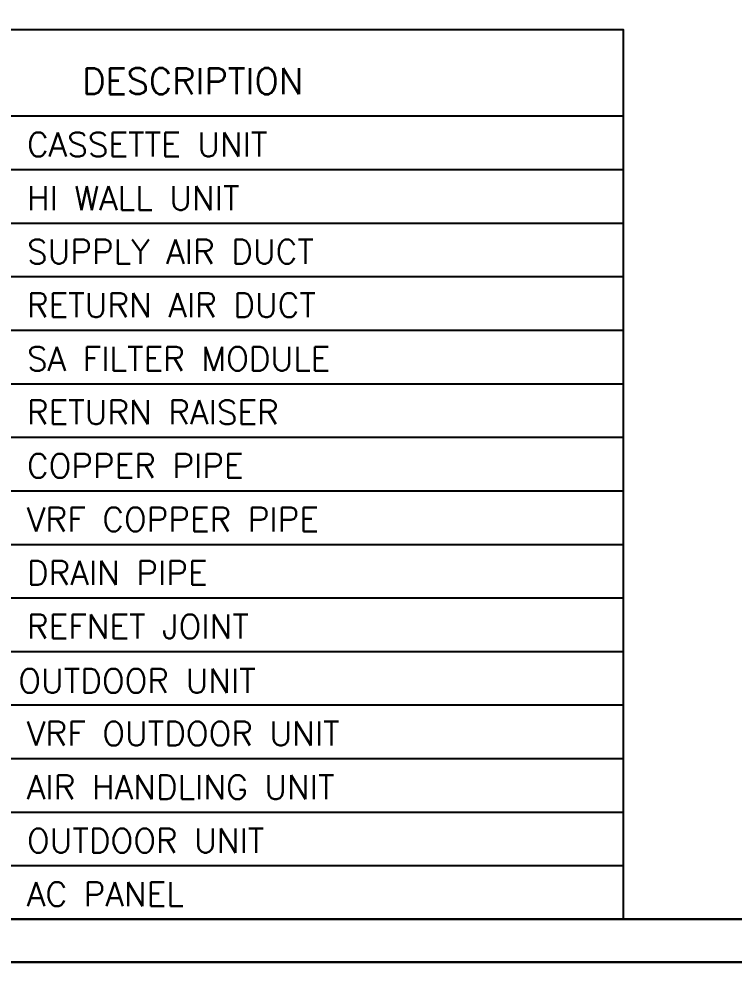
# Model space of a CAD drawing. Header units: millimetres. Extents: x 3552052 to 4144896, y -707811 to -630695.
# Drawn here: x 4027501 to 4031362, y -666235 to -661145 of the extents above; entities that cross this region are included whole.
import ezdxf

# ---------------------------------------------------------------- set-up
doc = ezdxf.new("R2010")
doc.units = ezdxf.units.MM
doc.header["$LTSCALE"] = 6
doc.header["$MEASUREMENT"] = 0
doc.linetypes.add('ACAD_ISO04W100', pattern=[30, 24, -3, 0, -3])
doc.layers.get('0').update_dxf_attribs({"linetype": 'CONTINUOUS', "lineweight": 0})
doc.layers.add('axes', color=40, linetype='ACAD_ISO04W100', lineweight=0)
doc.layers.add('ELE-LIGHTING WIRRING', color=7, linetype='CONTINUOUS', lineweight=0)
doc.styles.get("Standard").update_dxf_attribs({"font": 'SIMPLEX'})

msp = doc.modelspace()

# ---------------------------------------------------------------- linework, layer by layer
at = {"color": 7, "lineweight": 30}
for points in [[(4053648.5, -634223.7), (4053648.5, -666235.1), (4008567.3, -666235.1), (4008567.3, -634223.7)], [(4053416.6, -634455.5), (4053416.6, -666003.3), (4008799.1, -666003.3), (4008799.1, -634455.5)]]:
    msp.add_lwpolyline(points, close=True, dxfattribs=at)
at = {"layer": 'axes', "color": 7, "linetype": 'ByBlock', "lineweight": -3}
for p, q in [((4025803.8, -661668.5), (4030763.4, -661668.5)), ((4025803.8, -661957.5), (4030763.4, -661957.5)), ((4025803.8, -662246.5), (4030763.4, -662246.5)), ((4025803.8, -662535.4), (4030763.4, -662535.4)), ((4025803.8, -662824.4), (4030763.4, -662824.4)), ((4025803.8, -663113.4), (4030763.4, -663113.4)), ((4025803.8, -663402.4), (4030763.4, -663402.4)), ((4025803.8, -663691.4), (4030763.4, -663691.4)), ((4025803.8, -663980.4), (4030763.4, -663980.4)), ((4025803.8, -664269.3), (4030763.4, -664269.3)), ((4025803.8, -664558.3), (4030763.4, -664558.3)), ((4025803.8, -664847.3), (4030763.4, -664847.3)), ((4025803.8, -665136.3), (4030763.4, -665136.3)), ((4025803.8, -665425.3), (4030763.4, -665425.3)), ((4025803.8, -665714.3), (4030763.4, -665714.3)), ((4025803.8, -666003.3), (4030763.4, -666003.3))]:
    msp.add_line(p, q, dxfattribs=at)
msp.add_lwpolyline([(4025803.8, -666003.3), (4025803.8, -661202.4), (4030763.4, -661202.4), (4030763.4, -666003.3)], dxfattribs=at)

# ---------------------------------------------------------------- texts
at = {"layer": 'ELE-LIGHTING WIRRING', "color": 7, "lineweight": -3, "attachment_point": 1}
for s, insert, char_height, width in [('{\\C256;DESCRIPTION}', (4027842.4, -661410.6), 139.929, 358.178), ('{\\C256;CASSETTE UNIT}', (4027544.2, -661757.8), 130, 3616.807), ('{\\C256;HI WALL UNIT}', (4027544.2, -662046.7), 130, 3616.807), ('{\\C256;SUPPLY AIR DUCT}', (4027544.2, -662335.7), 130, 3616.807), ('{\\C256;RETURN AIR DUCT}', (4027544.2, -662624.7), 130, 3616.807), ('{\\C256;SA FILTER MODULE}', (4027544.2, -662913.7), 130, 3616.807), ('{\\C256;RETURN RAISER }', (4027544.2, -663202.7), 130, 3616.807), ('{\\C256;COPPER PIPE}', (4027544.2, -663491.7), 130, 3616.807), ('{\\C256;VRF COPPER PIPE}', (4027544.2, -663780.7), 130, 3616.807), ('{\\C256;DRAIN PIPE}', (4027544.2, -664069.6), 130, 3616.807), ('{\\C256;REFNET JOINT}', (4027544.2, -664358.6), 130, 3616.807), ('{\\C256; OUTDOOR UNIT}', (4027408.6, -664652.1), 130, 3616.807), ('{\\C256;VRF OUTDOOR UNIT}', (4027544.2, -664936.6), 130, 3616.807), ('{\\C256;AIR HANDLING UNIT}', (4027544.2, -665225.6), 130, 3616.807), ('{\\C256;OUTDOOR UNIT}', (4027544.2, -665514.6), 130, 3616.807), ('{\\C256;AC PANEL}', (4027544.2, -665803.5), 130, 3616.807)]:
    msp.add_mtext(s, dxfattribs=dict(at, insert=insert, char_height=char_height, width=width))

doc.saveas('drawing.dxf')
